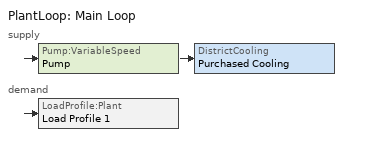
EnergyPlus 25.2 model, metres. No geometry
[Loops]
PlantLoop 'Main Loop'
 supply: Pump:VariableSpeed 'Pump' > DistrictCooling 'Purchased Cooling'
 demand: LoadProfile:Plant 'Load Profile 1'
[Building]
Plant Load Profile Cooling: North Axis {deg}=0; Terrain=Suburbs; Loads Convergence Tolerance Value {W}=0.04; Temperature Convergence Tolerance Value {deltaC}=0.04; Solar Distribution=FullInteriorAndExterior; Maximum Number of Warmup Days=25; Minimum Number of Warmup Days=6
[Site:Location]
CHICAGO_IL_USA_WMO_725300: Latitude {deg}=42; Longitude {deg}=-87.88; Time Zone {hr}=-6; Elevation {m}=190
[SizingPeriod:DesignDay] Day of Month=21; Humidity Condition Type=Wetbulb; Barometric Pressure {Pa}=99063; Rain Indicator=No; Snow Indicator=No; Daylight Saving Time Indicator=No; Solar Model Indicator=ASHRAEClearSky
Name | Month | Day Type | Maximum Dry-Bulb Temperature {C} | Daily Dry-Bulb Temperature Range {deltaC} | Wetbulb or DewPoint at Maximum Dry-Bulb {C} | Wind Speed {m/s} | Wind Direction {deg} | Sky Clearness
CHICAGO Ann Clg 1% Condns DB=>MWB | 7 | SummerDesignDay | 31.5 | 10.7 | 23 | 5.3 | 230 | 1
CHICAGO Ann Htg 99% Condns DB | 1 | WinterDesignDay | -17.3 | 0 | -17.3 | 4.9 | 270 | 0
[PlantLoop]
Main Loop: Fluid Type=WATER; Plant Equipment Operation Scheme=Main Loop Operation; Maximum Loop Temperature {C}=100; Minimum Loop Temperature {C}=3; Maximum Loop Flow Rate {m3/s}=0.01; Minimum Loop Flow Rate {m3/s}=0; Plant Loop Volume {m3}=autocalculate; Load Distribution Scheme=OPTIMAL
[SetpointManager:Scheduled]
Return Temperature Setpoint Manager: Control Variable=Temperature; Schedule=Return Temperature Sch; Setpoint Node or NodeList=Supply Inlet Node
[SetpointManager:ReturnTemperature:ChilledWater]
Main Loop Setpoint Manager: Minimum Supply Temperature Setpoint {C}=7; Maximum Supply Temperature Setpoint {C}=10; Return Temperature Setpoint Input Type=ReturnTemperatureSetpoint
[PlantEquipmentOperationSchemes]
Main Loop Operation: Control Scheme 1=Purchased Only; Control Scheme 1 Schedule=AlwaysOnSchedule
[PlantEquipmentOperation:CoolingLoad]
Purchased Only: Load Range 1 Lower Limit {W}=0; Load Range 1 Upper Limit {W}=10000000; Range 1 Equipment List=Cooling Plant
[PlantEquipmentList]
Cooling Plant: Purchased Cooling
[Pump:VariableSpeed]
Pump: Design Maximum Flow Rate {m3/s}=0.01; Design Pump Head {Pa}=300000; Design Power Consumption {W}=4250; Motor Efficiency=0.87; Fraction of Motor Inefficiencies to Fluid Stream=0; Coefficient 1 of the Part Load Performance Curve=0; Coefficient 2 of the Part Load Performance Curve=1; Coefficient 3 of the Part Load Performance Curve=0; Coefficient 4 of the Part Load Performance Curve=0; Design Minimum Flow Rate {m3/s}=0; Pump Control Type=INTERMITTENT
[DistrictCooling]
Purchased Cooling: Nominal Capacity {W}=1000000
[LoadProfile:Plant]
Load Profile 1: Load Schedule=Load Profile 1 Load Schedule; Peak Flow Rate {m3/s}=0.01; Flow Rate Fraction Schedule=Load Profile 1 Flow Frac Schedule; Plant Loop Fluid Type=Water
[Schedule:Constant]
Return Temperature Sch: Any Number, 11.75
[Schedule:Compact]
AlwaysOnSchedule: THROUGH: 12/31, FOR: AllDays, UNTIL: 24:00, 1
Load Profile 1 Load Schedule: THROUGH: 12/31, FOR: AllDays, UNTIL: 2:00, 0, UNTIL: 4:00, -10000, UNTIL: 6:00, -30000, UNTIL: 8:00, -60000, UNTIL: 10:00, -80000, UNTIL: 12:00, -100000, UNTIL: 14:00, -150000, UNTIL: 16:00, -190000, UNTIL: 18:00, -200000, UNTIL: 20:00, -150000, UNTIL: 22:00, -100000, UNTIL: 24:00, -50000
Load Profile 1 Flow Frac Schedule: THROUGH: 12/31, FOR: AllDays, UNTIL: 06:00, 1, UNTIL: 12:00, 0.85, UNTIL: 18:00, 0.7, UNTIL: 24:00, 0.9
